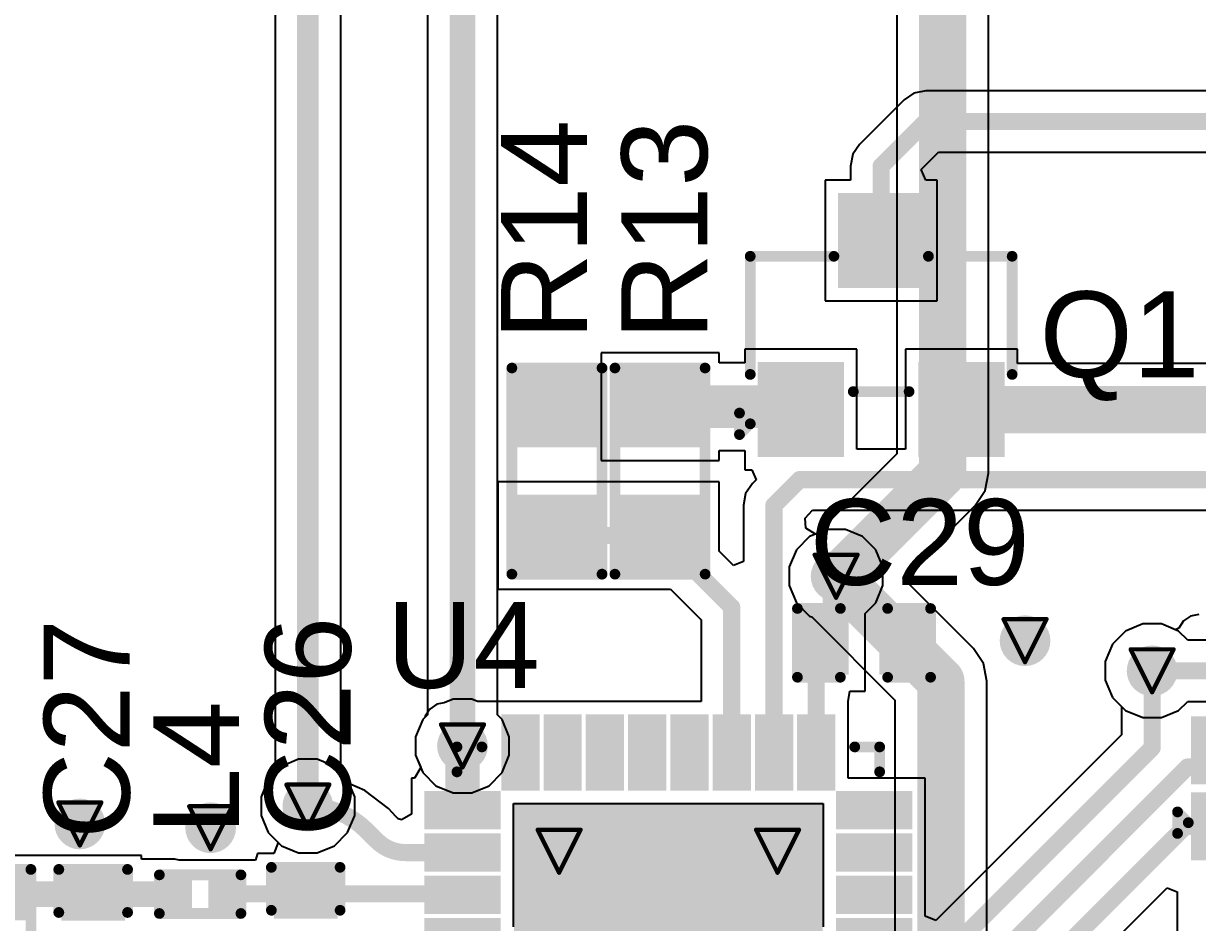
# Model space of a CAD drawing. Header units: inches. Extents: x -89 to 427, y -87 to 99.
# Drawn here: x -77.13 to -63.24, y -8.44 to 2.19 of the extents above; entities that cross this region are included whole.
import ezdxf

# ---------------------------------------------------------------- set-up
doc = ezdxf.new("R2010")
doc.units = ezdxf.units.IN
for name, color, linetype in [('Board_Outline', 56, 'Continuous'), ('Bottom Layer', 5, 'Continuous'), ('Drill Drawing', 1, 'Continuous'), ('Top Layer', 1, 'Continuous'), ('Top Overlay', 2, 'Continuous'), ('Top Paste', 8, 'Continuous'), ('Top Solder', 216, 'Continuous'), ('Via Holes', 16, 'Continuous')]:
    doc.layers.add(name, color=color, linetype=linetype)
doc.styles.add('Arial', font='', dxfattribs={"height": 0.2})
doc.styles.get('Arial').set_extended_font_data('Arial')

msp = doc.modelspace()

# ---------------------------------------------------------------- hatches: boundary and pattern name
at = {"layer": 'Bottom Layer'}
h = msp.add_hatch(color=5, dxfattribs=at)
edge = h.paths.add_edge_path()
edge.add_arc((-67.513, -4.343), 0.3, 0, 360)
h = msp.add_hatch(color=5, dxfattribs=at)
edge = h.paths.add_edge_path()
edge.add_arc((-65.278, -5.105), 0.3, 0, 360)
h = msp.add_hatch(color=5, dxfattribs=at)
edge = h.paths.add_edge_path()
edge.add_arc((-63.775, -5.461), 0.3, 0, 360)
h = msp.add_hatch(color=5, dxfattribs=at)
edge = h.paths.add_edge_path()
edge.add_arc((-71.933, -6.35), 0.3, 0, 360)
h = msp.add_hatch(color=5, dxfattribs=at)
edge = h.paths.add_edge_path()
edge.add_arc((-73.762, -7.061), 0.3, 0, 360)
h = msp.add_hatch(color=5, dxfattribs=at)
edge = h.paths.add_edge_path()
edge.add_arc((-76.459, -7.272), 0.3, 0, 360)
h = msp.add_hatch(color=5, dxfattribs=at)
edge = h.paths.add_edge_path()
edge.add_arc((-74.912, -7.317), 0.3, 0, 360)
h = msp.add_hatch(color=5, dxfattribs=at)
edge = h.paths.add_edge_path()
edge.add_arc((-70.79, -7.595), 0.3, 0, 360)
h = msp.add_hatch(color=5, dxfattribs=at)
edge = h.paths.add_edge_path()
edge.add_arc((-68.206, -7.595), 0.3, 0, 360)
at = {"layer": 'Top Layer'}
for points in [[(-67.39, 0.088), (-66.57, 0.088), (-66.57, -0.832), (-67.39, -0.832)], [(-68.34, -1.912), (-67.52, -1.912), (-67.52, -2.832), (-68.34, -2.832)], [(-66.44, -1.912), (-65.62, -1.912), (-65.62, -2.832), (-66.44, -2.832)], [(-70.371, -2.718), (-71.26, -2.718), (-71.26, -1.956), (-70.371, -1.956)], [(-70.04, -1.956), (-69.151, -1.956), (-69.151, -2.718), (-70.04, -2.718)], [(-70.371, -4.242), (-71.26, -4.242), (-71.26, -3.48), (-70.371, -3.48)], [(-70.04, -3.48), (-69.151, -3.48), (-69.151, -4.242), (-70.04, -4.242)], [(-67.424, -4.813), (-67.424, -5.448), (-67.881, -5.448), (-67.881, -4.813)], [(-66.484, -4.813), (-66.484, -5.448), (-66.942, -5.448), (-66.942, -4.813)], [(-72.136, -7.111), (-71.73, -7.111), (-71.73, -6.096), (-72.136, -6.096)], [(-71.123, -6.076), (-71.123, -6.776), (-71.373, -6.776), (-71.373, -6.076)], [(-70.623, -6.076), (-70.623, -6.776), (-70.873, -6.776), (-70.873, -6.076)], [(-70.123, -6.076), (-70.123, -6.776), (-70.373, -6.776), (-70.373, -6.076)], [(-69.623, -6.076), (-69.623, -6.776), (-69.873, -6.776), (-69.873, -6.076)], [(-69.123, -6.076), (-69.123, -6.776), (-69.373, -6.776), (-69.373, -6.076)], [(-68.623, -6.076), (-68.623, -6.776), (-68.873, -6.776), (-68.873, -6.076)], [(-68.123, -6.076), (-68.123, -6.776), (-68.373, -6.776), (-68.373, -6.076)], [(-67.623, -6.076), (-67.623, -6.776), (-67.873, -6.776), (-67.873, -6.076)], [(-71.583, -7.236), (-72.283, -7.236), (-72.283, -6.986), (-71.583, -6.986)], [(-66.713, -7.236), (-67.413, -7.236), (-67.413, -6.986), (-66.713, -6.986)], [(-67.773, -10.586), (-71.223, -10.586), (-71.223, -7.136), (-67.773, -7.136)], [(-71.583, -7.736), (-72.283, -7.736), (-72.283, -7.486), (-71.583, -7.486)], [(-66.713, -7.736), (-67.413, -7.736), (-67.413, -7.486), (-66.713, -7.486)], [(-76.619, -7.899), (-75.984, -7.899), (-75.984, -8.357), (-76.619, -8.357)], [(-73.469, -8.331), (-74.105, -8.331), (-74.105, -7.874), (-73.469, -7.874)], [(-75.186, -8.253), (-75.436, -8.253), (-75.436, -7.953), (-75.186, -7.953)], [(-74.636, -8.253), (-74.886, -8.253), (-74.886, -7.953), (-74.636, -7.953)], [(-74.863, -8.2), (-71.684, -8.2), (-71.684, -7.997), (-74.863, -7.997)], [(-71.583, -8.236), (-72.283, -8.236), (-72.283, -7.986), (-71.583, -7.986)], [(-66.713, -8.236), (-67.413, -8.236), (-67.413, -7.986), (-66.713, -7.986)]]:
    msp.add_hatch(color=1, dxfattribs=at).paths.add_polyline_path(points)
h = msp.add_hatch(color=1, dxfattribs=at)
edge = h.paths.add_edge_path()
edge.add_arc((-67.513, -4.343), 0.3, 0, 360)
h = msp.add_hatch(color=1, dxfattribs=at)
edge = h.paths.add_edge_path()
edge.add_arc((-65.278, -5.105), 0.3, 0, 360)
h = msp.add_hatch(color=1, dxfattribs=at)
edge = h.paths.add_edge_path()
edge.add_arc((-63.775, -5.461), 0.3, 0, 360)
h = msp.add_hatch(color=1, dxfattribs=at)
edge = h.paths.add_edge_path()
edge.add_arc((-71.933, -6.35), 0.3, 0, 360)
h = msp.add_hatch(color=1, dxfattribs=at)
edge = h.paths.add_edge_path()
edge.add_arc((-73.762, -7.061), 0.3, 0, 360)
h = msp.add_hatch(color=1, dxfattribs=at)
edge = h.paths.add_edge_path()
edge.add_arc((-76.459, -7.272), 0.3, 0, 360)
h = msp.add_hatch(color=1, dxfattribs=at)
edge = h.paths.add_edge_path()
edge.add_arc((-74.912, -7.317), 0.3, 0, 360)
h = msp.add_hatch(color=1, dxfattribs=at)
edge = h.paths.add_edge_path()
edge.add_arc((-70.79, -7.595), 0.3, 0, 360)
h = msp.add_hatch(color=1, dxfattribs=at)
edge = h.paths.add_edge_path()
edge.add_arc((-68.206, -7.595), 0.3, 0, 360)
at = {"layer": 'Top Paste'}
for points in [[(-67.39, 0.088), (-66.57, 0.088), (-66.57, -0.832), (-67.39, -0.832)], [(-68.34, -1.912), (-67.52, -1.912), (-67.52, -2.832), (-68.34, -2.832)], [(-66.44, -1.912), (-65.62, -1.912), (-65.62, -2.832), (-66.44, -2.832)], [(-70.371, -2.718), (-71.26, -2.718), (-71.26, -1.956), (-70.371, -1.956)], [(-70.04, -1.956), (-69.151, -1.956), (-69.151, -2.718), (-70.04, -2.718)], [(-70.371, -4.242), (-71.26, -4.242), (-71.26, -3.48), (-70.371, -3.48)], [(-70.04, -3.48), (-69.151, -3.48), (-69.151, -4.242), (-70.04, -4.242)], [(-67.424, -4.813), (-67.424, -5.448), (-67.881, -5.448), (-67.881, -4.813)], [(-66.484, -4.813), (-66.484, -5.448), (-66.942, -5.448), (-66.942, -4.813)], [(-71.123, -6.076), (-71.123, -6.776), (-71.373, -6.776), (-71.373, -6.076)], [(-70.623, -6.076), (-70.623, -6.776), (-70.873, -6.776), (-70.873, -6.076)], [(-70.123, -6.076), (-70.123, -6.776), (-70.373, -6.776), (-70.373, -6.076)], [(-69.623, -6.076), (-69.623, -6.776), (-69.873, -6.776), (-69.873, -6.076)], [(-69.123, -6.076), (-69.123, -6.776), (-69.373, -6.776), (-69.373, -6.076)], [(-68.623, -6.076), (-68.623, -6.776), (-68.873, -6.776), (-68.873, -6.076)], [(-68.123, -6.076), (-68.123, -6.776), (-68.373, -6.776), (-68.373, -6.076)], [(-67.623, -6.076), (-67.623, -6.776), (-67.873, -6.776), (-67.873, -6.076)], [(-71.583, -7.236), (-72.283, -7.236), (-72.283, -6.986), (-71.583, -6.986)], [(-66.713, -7.236), (-67.413, -7.236), (-67.413, -6.986), (-66.713, -6.986)], [(-71.583, -7.736), (-72.283, -7.736), (-72.283, -7.486), (-71.583, -7.486)], [(-66.713, -7.736), (-67.413, -7.736), (-67.413, -7.486), (-66.713, -7.486)], [(-76.619, -7.899), (-75.984, -7.899), (-75.984, -8.357), (-76.619, -8.357)], [(-73.469, -8.331), (-74.105, -8.331), (-74.105, -7.874), (-73.469, -7.874)], [(-75.186, -8.253), (-75.436, -8.253), (-75.436, -7.953), (-75.186, -7.953)], [(-74.636, -8.253), (-74.886, -8.253), (-74.886, -7.953), (-74.636, -7.953)], [(-71.583, -8.236), (-72.283, -8.236), (-72.283, -7.986), (-71.583, -7.986)], [(-66.713, -8.236), (-67.413, -8.236), (-67.413, -7.986), (-66.713, -7.986)]]:
    msp.add_hatch(color=8, dxfattribs=at).paths.add_polyline_path(points)
at = {"layer": 'Top Solder'}
for points in [[(-67.491, 0.19), (-66.468, 0.19), (-66.468, -0.933), (-67.491, -0.933)], [(-70.269, -2.819), (-71.361, -2.819), (-71.361, -1.854), (-70.269, -1.854)], [(-70.142, -1.854), (-69.05, -1.854), (-69.05, -2.819), (-70.142, -2.819)], [(-68.441, -1.81), (-67.418, -1.81), (-67.418, -2.933), (-68.441, -2.933)], [(-66.541, -1.81), (-65.518, -1.81), (-65.518, -2.933), (-66.541, -2.933)], [(-70.269, -4.343), (-71.361, -4.343), (-71.361, -3.378), (-70.269, -3.378)], [(-70.142, -3.378), (-69.05, -3.378), (-69.05, -4.343), (-70.142, -4.343)], [(-67.364, -4.753), (-67.364, -5.508), (-67.941, -5.508), (-67.941, -4.753)], [(-66.425, -4.753), (-66.425, -5.508), (-67.002, -5.508), (-67.002, -4.753)], [(-71.021, -5.974), (-71.021, -6.877), (-71.474, -6.877), (-71.474, -5.974)], [(-70.521, -5.974), (-70.521, -6.877), (-70.974, -6.877), (-70.974, -5.974)], [(-70.021, -5.974), (-70.021, -6.877), (-70.474, -6.877), (-70.474, -5.974)], [(-69.521, -5.974), (-69.521, -6.877), (-69.974, -6.877), (-69.974, -5.974)], [(-69.021, -5.974), (-69.021, -6.877), (-69.474, -6.877), (-69.474, -5.974)], [(-68.521, -5.974), (-68.521, -6.877), (-68.974, -6.877), (-68.974, -5.974)], [(-68.021, -5.974), (-68.021, -6.877), (-68.474, -6.877), (-68.474, -5.974)], [(-67.521, -5.974), (-67.521, -6.877), (-67.974, -6.877), (-67.974, -5.974)], [(-63.313, -5.999), (-61.909, -5.999), (-61.909, -6.802), (-63.313, -6.802)], [(-71.481, -7.337), (-72.384, -7.337), (-72.384, -6.884), (-71.481, -6.884)], [(-66.611, -7.337), (-67.514, -7.337), (-67.514, -6.884), (-66.611, -6.884)], [(-63.313, -6.899), (-61.909, -6.899), (-61.909, -7.702), (-63.313, -7.702)], [(-67.671, -10.687), (-71.324, -10.687), (-71.324, -7.034), (-67.671, -7.034)], [(-71.481, -7.837), (-72.384, -7.837), (-72.384, -7.384), (-71.481, -7.384)], [(-66.611, -7.837), (-67.514, -7.837), (-67.514, -7.384), (-66.611, -7.384)], [(-77.817, -7.844), (-77.072, -7.844), (-77.072, -8.412), (-77.817, -8.412)], [(-76.679, -7.839), (-75.924, -7.839), (-75.924, -8.417), (-76.679, -8.417)], [(-75.131, -8.308), (-75.491, -8.308), (-75.491, -7.898), (-75.131, -7.898)], [(-74.581, -8.308), (-74.941, -8.308), (-74.941, -7.898), (-74.581, -7.898)], [(-73.41, -8.391), (-74.164, -8.391), (-74.164, -7.814), (-73.41, -7.814)], [(-71.481, -8.337), (-72.384, -8.337), (-72.384, -7.884), (-71.481, -7.884)], [(-66.611, -8.337), (-67.514, -8.337), (-67.514, -7.884), (-66.611, -7.884)], [(-71.481, -8.837), (-72.384, -8.837), (-72.384, -8.384), (-71.481, -8.384)], [(-66.611, -8.837), (-67.514, -8.837), (-67.514, -8.384), (-66.611, -8.384)]]:
    msp.add_hatch(color=216, dxfattribs=at).paths.add_polyline_path(points)
at = {"layer": 'Via Holes'}
h = msp.add_hatch(color=7, dxfattribs=at)
edge = h.paths.add_edge_path()
edge.add_arc((-67.513, -4.343), 0.15, 0, 360)
h = msp.add_hatch(color=7, dxfattribs=at)
edge = h.paths.add_edge_path()
edge.add_arc((-65.278, -5.105), 0.15, 0, 360)
h = msp.add_hatch(color=7, dxfattribs=at)
edge = h.paths.add_edge_path()
edge.add_arc((-63.775, -5.461), 0.15, 0, 360)
h = msp.add_hatch(color=7, dxfattribs=at)
edge = h.paths.add_edge_path()
edge.add_arc((-71.933, -6.35), 0.15, 0, 360)
h = msp.add_hatch(color=7, dxfattribs=at)
edge = h.paths.add_edge_path()
edge.add_arc((-73.762, -7.061), 0.15, 0, 360)
h = msp.add_hatch(color=7, dxfattribs=at)
edge = h.paths.add_edge_path()
edge.add_arc((-76.459, -7.272), 0.15, 0, 360)
h = msp.add_hatch(color=7, dxfattribs=at)
edge = h.paths.add_edge_path()
edge.add_arc((-74.912, -7.317), 0.15, 0, 360)
h = msp.add_hatch(color=7, dxfattribs=at)
edge = h.paths.add_edge_path()
edge.add_arc((-70.79, -7.595), 0.15, 0, 360)
h = msp.add_hatch(color=7, dxfattribs=at)
edge = h.paths.add_edge_path()
edge.add_arc((-68.206, -7.595), 0.15, 0, 360)

# ---------------------------------------------------------------- linework, layer by layer
at = {"layer": 'Board_Outline'}
msp.add_lwpolyline([(87.312, 0, 0.254, 0.254, 1), (-87.312, 0, 0.254, 0.254, 1)], format="xyseb", close=True, dxfattribs=at)
at = {"layer": 'Bottom Layer'}
for p, q in [((-74.15, 13.524), (-74.15, -6.666)), ((-73.373, -6.666), (-73.373, 13.524)), ((-72.347, 13.248), (-72.347, -5.981)), ((-71.518, -5.981), (-71.518, 13.076)), ((-66.796, 9.403), (-66.796, -2.896)), ((-65.709, -3.122), (-65.709, 9.403)), ((-66.796, -2.896), (-67.736, -3.836)), ((-65.75, -3.33), (-65.709, -3.122)), ((-65.868, -3.506), (-65.75, -3.33)), ((-66.724, -4.362), (-65.868, -3.506)), ((-67.827, -3.874), (-67.983, -4.03)), ((-67.736, -3.836), (-67.827, -3.874)), ((-67.983, -4.03), (-68.067, -4.233)), ((-68.067, -4.233), (-68.067, -4.454)), ((-65.889, -5.197), (-66.724, -4.362)), ((-68.067, -4.454), (-67.983, -4.657)), ((-67.983, -4.657), (-67.827, -4.813)), ((-67.827, -4.813), (-67.8, -4.824)), ((-67.8, -4.824), (-66.817, -5.807)), ((-64.088, -4.991), (-64.244, -5.147)), ((-63.885, -4.907), (-64.088, -4.991)), ((-63.664, -4.907), (-63.885, -4.907)), ((-63.461, -4.991), (-63.664, -4.907)), ((-63.354, -5.098), (-63.461, -4.991)), ((-48.539, -5.098), (-63.354, -5.098)), ((-65.771, -5.373), (-65.889, -5.197)), ((-64.244, -5.147), (-64.329, -5.351)), ((-65.73, -5.582), (-65.771, -5.373)), ((-64.329, -5.351), (-64.329, -5.571)), ((-65.73, -11.155), (-65.73, -5.582)), ((-64.329, -5.571), (-64.244, -5.775)), ((-66.817, -5.807), (-66.817, -11.065)), ((-64.244, -5.775), (-64.088, -5.931)), ((-63.461, -5.931), (-63.354, -5.824)), ((-63.354, -5.824), (-48.69, -5.824)), ((-64.088, -5.931), (-63.885, -6.015)), ((-63.664, -6.015), (-63.461, -5.931)), ((-72.402, -6.036), (-72.487, -6.24)), ((-72.347, -5.981), (-72.402, -6.036)), ((-71.463, -6.036), (-71.518, -5.981)), ((-71.379, -6.24), (-71.463, -6.036)), ((-63.885, -6.015), (-63.664, -6.015)), ((-72.487, -6.24), (-72.487, -6.46)), ((-71.379, -6.46), (-71.379, -6.24)), ((-72.487, -6.46), (-72.402, -6.664)), ((-71.463, -6.664), (-71.379, -6.46)), ((-74.15, -6.666), (-74.231, -6.747)), ((-73.292, -6.747), (-73.373, -6.666)), ((-72.402, -6.664), (-72.247, -6.82)), ((-71.619, -6.82), (-71.463, -6.664)), ((-74.231, -6.747), (-74.316, -6.951)), ((-73.208, -6.951), (-73.292, -6.747)), ((-72.247, -6.82), (-72.043, -6.904)), ((-72.043, -6.904), (-71.823, -6.904)), ((-71.823, -6.904), (-71.619, -6.82)), ((-74.316, -6.951), (-74.316, -7.171)), ((-73.208, -7.171), (-73.208, -6.951)), ((-74.316, -7.171), (-74.231, -7.375)), ((-73.292, -7.375), (-73.208, -7.171)), ((-74.231, -7.375), (-74.075, -7.531)), ((-73.448, -7.531), (-73.292, -7.375)), ((-74.075, -7.531), (-73.872, -7.615)), ((-73.872, -7.615), (-73.651, -7.615)), ((-73.651, -7.615), (-73.448, -7.531))]:
    msp.add_line(p, q, dxfattribs=at)
for points in [[(-73.762, -7.061, 0.254, 0.254, 0), (-73.762, 13.945, 0.254, 0.254, 0)], [(-71.933, -6.35, 0.305, 0.305, 0), (-71.933, 13.248, 0.305, 0.305, 0)], [(-66.252, -3.122, 0.559, 0.559, 0), (-66.252, 9.538, 0.559, 0.559, 0)], [(-67.474, -4.343, 0.559, 0.559, 0), (-66.252, -3.122, 0.559, 0.559, 0)], [(-67.513, -4.343, 0.559, 0.559, 0), (-67.474, -4.343, 0.559, 0.559, 0)], [(-67.512, -4.343, 0.559, 0.559, 0), (-66.273, -5.582, 0.559, 0.559, 0)], [(-66.273, -11.29, 0.559, 0.559, 0), (-66.273, -5.582, 0.559, 0.559, 0)], [(-63.775, -5.461, 0.203, 0.203, 0), (-63.652, -5.461, 0.203, 0.203, 0)], [(-63.652, -5.461, 0.203, 0.203, 0), (-48.539, -5.461, 0.203, 0.203, 0)]]:
    msp.add_lwpolyline(points, format="xyseb", dxfattribs=at)
for points in [[(-66.392, -3.122, 0.279, 0.279, 1), (-66.113, -3.122, 0.279, 0.279, 1)], [(-66.392, -3.122, 0.279, 0.279, 1), (-66.113, -3.122, 0.279, 0.279, 1)], [(-67.653, -4.343, 0.279, 0.279, 1), (-67.373, -4.343, 0.279, 0.279, 1)], [(-67.651, -4.343, 0.279, 0.279, 1), (-67.372, -4.343, 0.279, 0.279, 1)], [(-67.614, -4.343, 0.279, 0.279, 1), (-67.334, -4.343, 0.279, 0.279, 1)], [(-67.614, -4.343, 0.279, 0.279, 1), (-67.334, -4.343, 0.279, 0.279, 1)], [(-66.413, -5.582, 0.279, 0.279, 1), (-66.134, -5.582, 0.279, 0.279, 1)], [(-66.413, -5.582, 0.279, 0.279, 1), (-66.134, -5.582, 0.279, 0.279, 1)], [(-63.825, -5.461, 0.102, 0.102, 1), (-63.724, -5.461, 0.102, 0.102, 1)], [(-63.703, -5.461, 0.102, 0.102, 1), (-63.602, -5.461, 0.102, 0.102, 1)], [(-63.703, -5.461, 0.102, 0.102, 1), (-63.602, -5.461, 0.102, 0.102, 1)], [(-72.009, -6.35, 0.152, 0.152, 1), (-71.857, -6.35, 0.152, 0.152, 1)], [(-73.825, -7.061, 0.127, 0.127, 1), (-73.698, -7.061, 0.127, 0.127, 1)]]:
    msp.add_lwpolyline(points, format="xyseb", close=True, dxfattribs=at)
at = {"layer": 'Drill Drawing'}
for points in [[(-67.767, -4.089, 0.0508, 0.0508, 0), (-67.259, -4.089, 0.0508, 0.0508, 0)], [(-67.767, -4.089, 0.0508, 0.0508, 0), (-67.513, -4.597, 0.0508, 0.0508, 0)], [(-67.513, -4.597, 0.0508, 0.0508, 0), (-67.259, -4.089, 0.0508, 0.0508, 0)], [(-65.532, -4.851, 0.0508, 0.0508, 0), (-65.024, -4.851, 0.0508, 0.0508, 0)], [(-65.532, -4.851, 0.0508, 0.0508, 0), (-65.278, -5.359, 0.0508, 0.0508, 0)], [(-65.278, -5.359, 0.0508, 0.0508, 0), (-65.024, -4.851, 0.0508, 0.0508, 0)], [(-64.029, -5.207, 0.0508, 0.0508, 0), (-63.521, -5.207, 0.0508, 0.0508, 0)], [(-64.029, -5.207, 0.0508, 0.0508, 0), (-63.775, -5.715, 0.0508, 0.0508, 0)], [(-63.775, -5.715, 0.0508, 0.0508, 0), (-63.521, -5.207, 0.0508, 0.0508, 0)], [(-72.187, -6.096, 0.0508, 0.0508, 0), (-71.679, -6.096, 0.0508, 0.0508, 0)], [(-72.187, -6.096, 0.0508, 0.0508, 0), (-71.933, -6.604, 0.0508, 0.0508, 0)], [(-71.933, -6.604, 0.0508, 0.0508, 0), (-71.679, -6.096, 0.0508, 0.0508, 0)], [(-74.016, -6.807, 0.0508, 0.0508, 0), (-73.508, -6.807, 0.0508, 0.0508, 0)], [(-74.016, -6.807, 0.0508, 0.0508, 0), (-73.762, -7.315, 0.0508, 0.0508, 0)], [(-73.762, -7.315, 0.0508, 0.0508, 0), (-73.508, -6.807, 0.0508, 0.0508, 0)], [(-76.713, -7.018, 0.0508, 0.0508, 0), (-76.205, -7.018, 0.0508, 0.0508, 0)], [(-76.713, -7.018, 0.0508, 0.0508, 0), (-76.459, -7.526, 0.0508, 0.0508, 0)], [(-76.459, -7.526, 0.0508, 0.0508, 0), (-76.205, -7.018, 0.0508, 0.0508, 0)], [(-75.166, -7.063, 0.0508, 0.0508, 0), (-74.658, -7.063, 0.0508, 0.0508, 0)], [(-75.166, -7.063, 0.0508, 0.0508, 0), (-74.912, -7.571, 0.0508, 0.0508, 0)], [(-74.912, -7.571, 0.0508, 0.0508, 0), (-74.658, -7.063, 0.0508, 0.0508, 0)], [(-71.044, -7.341, 0.0508, 0.0508, 0), (-70.536, -7.341, 0.0508, 0.0508, 0)], [(-71.044, -7.341, 0.0508, 0.0508, 0), (-70.79, -7.849, 0.0508, 0.0508, 0)], [(-70.79, -7.849, 0.0508, 0.0508, 0), (-70.536, -7.341, 0.0508, 0.0508, 0)], [(-68.46, -7.341, 0.0508, 0.0508, 0), (-67.952, -7.341, 0.0508, 0.0508, 0)], [(-68.46, -7.341, 0.0508, 0.0508, 0), (-68.206, -7.849, 0.0508, 0.0508, 0)], [(-68.206, -7.849, 0.0508, 0.0508, 0), (-67.952, -7.341, 0.0508, 0.0508, 0)]]:
    msp.add_lwpolyline(points, format="xyseb", dxfattribs=at)
for points in [[(-67.78, -4.089, 0.0254, 0.0254, 1), (-67.754, -4.089, 0.0254, 0.0254, 1)], [(-67.78, -4.089, 0.0254, 0.0254, 1), (-67.754, -4.089, 0.0254, 0.0254, 1)], [(-67.272, -4.089, 0.0254, 0.0254, 1), (-67.246, -4.089, 0.0254, 0.0254, 1)], [(-67.272, -4.089, 0.0254, 0.0254, 1), (-67.246, -4.089, 0.0254, 0.0254, 1)], [(-67.526, -4.597, 0.0254, 0.0254, 1), (-67.501, -4.597, 0.0254, 0.0254, 1)], [(-67.526, -4.597, 0.0254, 0.0254, 1), (-67.501, -4.597, 0.0254, 0.0254, 1)], [(-65.545, -4.851, 0.0254, 0.0254, 1), (-65.519, -4.851, 0.0254, 0.0254, 1)], [(-65.545, -4.851, 0.0254, 0.0254, 1), (-65.519, -4.851, 0.0254, 0.0254, 1)], [(-65.037, -4.851, 0.0254, 0.0254, 1), (-65.011, -4.851, 0.0254, 0.0254, 1)], [(-65.037, -4.851, 0.0254, 0.0254, 1), (-65.011, -4.851, 0.0254, 0.0254, 1)], [(-64.041, -5.207, 0.0254, 0.0254, 1), (-64.016, -5.207, 0.0254, 0.0254, 1)], [(-64.041, -5.207, 0.0254, 0.0254, 1), (-64.016, -5.207, 0.0254, 0.0254, 1)], [(-63.533, -5.207, 0.0254, 0.0254, 1), (-63.508, -5.207, 0.0254, 0.0254, 1)], [(-63.533, -5.207, 0.0254, 0.0254, 1), (-63.508, -5.207, 0.0254, 0.0254, 1)], [(-65.291, -5.359, 0.0254, 0.0254, 1), (-65.265, -5.359, 0.0254, 0.0254, 1)], [(-65.291, -5.359, 0.0254, 0.0254, 1), (-65.265, -5.359, 0.0254, 0.0254, 1)], [(-63.787, -5.715, 0.0254, 0.0254, 1), (-63.762, -5.715, 0.0254, 0.0254, 1)], [(-63.787, -5.715, 0.0254, 0.0254, 1), (-63.762, -5.715, 0.0254, 0.0254, 1)], [(-72.199, -6.096, 0.0254, 0.0254, 1), (-72.174, -6.096, 0.0254, 0.0254, 1)], [(-72.199, -6.096, 0.0254, 0.0254, 1), (-72.174, -6.096, 0.0254, 0.0254, 1)], [(-71.691, -6.096, 0.0254, 0.0254, 1), (-71.666, -6.096, 0.0254, 0.0254, 1)], [(-71.691, -6.096, 0.0254, 0.0254, 1), (-71.666, -6.096, 0.0254, 0.0254, 1)], [(-71.945, -6.604, 0.0254, 0.0254, 1), (-71.92, -6.604, 0.0254, 0.0254, 1)], [(-71.945, -6.604, 0.0254, 0.0254, 1), (-71.92, -6.604, 0.0254, 0.0254, 1)], [(-74.028, -6.807, 0.0254, 0.0254, 1), (-74.003, -6.807, 0.0254, 0.0254, 1)], [(-74.028, -6.807, 0.0254, 0.0254, 1), (-74.003, -6.807, 0.0254, 0.0254, 1)], [(-73.52, -6.807, 0.0254, 0.0254, 1), (-73.495, -6.807, 0.0254, 0.0254, 1)], [(-73.52, -6.807, 0.0254, 0.0254, 1), (-73.495, -6.807, 0.0254, 0.0254, 1)], [(-76.726, -7.018, 0.0254, 0.0254, 1), (-76.7, -7.018, 0.0254, 0.0254, 1)], [(-76.726, -7.018, 0.0254, 0.0254, 1), (-76.7, -7.018, 0.0254, 0.0254, 1)], [(-76.218, -7.018, 0.0254, 0.0254, 1), (-76.192, -7.018, 0.0254, 0.0254, 1)], [(-76.218, -7.018, 0.0254, 0.0254, 1), (-76.192, -7.018, 0.0254, 0.0254, 1)], [(-75.178, -7.063, 0.0254, 0.0254, 1), (-75.153, -7.063, 0.0254, 0.0254, 1)], [(-75.178, -7.063, 0.0254, 0.0254, 1), (-75.153, -7.063, 0.0254, 0.0254, 1)], [(-74.67, -7.063, 0.0254, 0.0254, 1), (-74.645, -7.063, 0.0254, 0.0254, 1)], [(-74.67, -7.063, 0.0254, 0.0254, 1), (-74.645, -7.063, 0.0254, 0.0254, 1)], [(-73.774, -7.315, 0.0254, 0.0254, 1), (-73.749, -7.315, 0.0254, 0.0254, 1)], [(-73.774, -7.315, 0.0254, 0.0254, 1), (-73.749, -7.315, 0.0254, 0.0254, 1)], [(-71.056, -7.341, 0.0254, 0.0254, 1), (-71.031, -7.341, 0.0254, 0.0254, 1)], [(-71.056, -7.341, 0.0254, 0.0254, 1), (-71.031, -7.341, 0.0254, 0.0254, 1)], [(-70.548, -7.341, 0.0254, 0.0254, 1), (-70.523, -7.341, 0.0254, 0.0254, 1)], [(-70.548, -7.341, 0.0254, 0.0254, 1), (-70.523, -7.341, 0.0254, 0.0254, 1)], [(-68.473, -7.341, 0.0254, 0.0254, 1), (-68.447, -7.341, 0.0254, 0.0254, 1)], [(-68.473, -7.341, 0.0254, 0.0254, 1), (-68.447, -7.341, 0.0254, 0.0254, 1)], [(-67.965, -7.341, 0.0254, 0.0254, 1), (-67.939, -7.341, 0.0254, 0.0254, 1)], [(-67.965, -7.341, 0.0254, 0.0254, 1), (-67.939, -7.341, 0.0254, 0.0254, 1)], [(-76.472, -7.526, 0.0254, 0.0254, 1), (-76.446, -7.526, 0.0254, 0.0254, 1)], [(-76.472, -7.526, 0.0254, 0.0254, 1), (-76.446, -7.526, 0.0254, 0.0254, 1)], [(-74.924, -7.571, 0.0254, 0.0254, 1), (-74.899, -7.571, 0.0254, 0.0254, 1)], [(-74.924, -7.571, 0.0254, 0.0254, 1), (-74.899, -7.571, 0.0254, 0.0254, 1)], [(-70.802, -7.849, 0.0254, 0.0254, 1), (-70.777, -7.849, 0.0254, 0.0254, 1)], [(-70.802, -7.849, 0.0254, 0.0254, 1), (-70.777, -7.849, 0.0254, 0.0254, 1)], [(-68.219, -7.849, 0.0254, 0.0254, 1), (-68.193, -7.849, 0.0254, 0.0254, 1)], [(-68.219, -7.849, 0.0254, 0.0254, 1), (-68.193, -7.849, 0.0254, 0.0254, 1)]]:
    msp.add_lwpolyline(points, format="xyseb", close=True, dxfattribs=at)
at = {"layer": 'Top Layer'}
for p, q in [((-66.453, 1.397), (-66.592, 1.37)), ((-45.176, 1.397), (-66.453, 1.397)), ((-66.453, 1.397), (-66.453, 1.397)), ((-66.709, 1.291), (-67.236, 0.764)), ((-66.592, 1.37), (-66.709, 1.291)), ((-66.709, 1.291), (-66.709, 1.291)), ((-67.236, 0.764), (-67.315, 0.647)), ((-67.315, 0.647), (-67.342, 0.508)), ((-66.506, 0.469), (-66.303, 0.672)), ((-66.303, 0.672), (-45.176, 0.672)), ((-67.342, 0.508), (-67.342, 0.508)), ((-67.342, 0.508), (-67.342, 0.342)), ((-66.453, 0.342), (-66.506, 0.469)), ((-67.342, 0.342), (-67.644, 0.342)), ((-67.644, 0.342), (-67.644, -1.086)), ((-66.316, 0.342), (-66.453, 0.342)), ((-66.316, -1.086), (-66.316, 0.342)), ((-67.644, -1.086), (-66.316, -1.086)), ((-67.266, -1.658), (-68.594, -1.658)), ((-68.594, -1.658), (-68.594, -1.819)), ((-67.266, -2.838), (-67.266, -1.658)), ((-65.366, -1.658), (-66.694, -1.658)), ((-66.694, -1.658), (-66.694, -2.838)), ((-65.366, -1.828), (-65.366, -1.658)), ((-68.897, -1.702), (-70.294, -1.702)), ((-70.294, -1.702), (-70.294, -2.972)), ((-68.897, -1.819), (-68.897, -1.702)), ((-68.594, -1.819), (-68.897, -1.819)), ((-50.46, -1.828), (-65.366, -1.828)), ((-68.897, -2.972), (-68.897, -2.855)), ((-68.897, -2.855), (-68.594, -2.855)), ((-68.594, -2.855), (-68.594, -3.086)), ((-66.694, -2.838), (-67.266, -2.838)), ((-70.294, -2.972), (-68.897, -2.972)), ((-68.594, -3.086), (-68.509, -3.086)), ((-68.509, -3.086), (-68.46, -3.203)), ((-68.897, -3.226), (-71.514, -3.226)), ((-71.514, -3.226), (-71.514, -4.496)), ((-68.897, -4.047), (-68.897, -3.226)), ((-68.504, -3.247), (-68.583, -3.364)), ((-68.46, -3.203), (-68.504, -3.247)), ((-68.583, -3.364), (-68.61, -3.503)), ((-68.61, -3.503), (-68.61, -3.503)), ((-68.61, -3.503), (-68.61, -4.168)), ((-67.879, -3.655), (-67.791, -3.563)), ((-67.791, -3.563), (-61.716, -3.563)), ((-67.871, -3.775), (-67.879, -3.655)), ((-67.758, -3.845), (-67.871, -3.775)), ((-67.623, -3.789), (-67.758, -3.845)), ((-67.403, -3.789), (-67.623, -3.789)), ((-67.199, -3.874), (-67.403, -3.789)), ((-67.044, -4.03), (-67.199, -3.874)), ((-68.728, -4.216), (-68.897, -4.047)), ((-66.959, -4.233), (-67.044, -4.03)), ((-68.61, -4.168), (-68.728, -4.216)), ((-66.959, -4.454), (-66.959, -4.233)), ((-71.514, -4.496), (-69.474, -4.496)), ((-69.474, -4.496), (-69.11, -4.859)), ((-67.044, -4.657), (-66.959, -4.454)), ((-67.17, -4.784), (-67.044, -4.657)), ((-69.11, -4.859), (-69.11, -5.822)), ((-67.17, -5.702), (-67.17, -4.784)), ((-63.32, -4.815), (-63.404, -4.871)), ((-63.221, -4.796), (-63.32, -4.815)), ((-64.088, -4.991), (-64.244, -5.147)), ((-63.885, -4.907), (-64.088, -4.991)), ((-63.664, -4.907), (-63.885, -4.907)), ((-63.498, -4.976), (-63.664, -4.907)), ((-63.46, -4.955), (-63.498, -4.976)), ((-63.404, -4.871), (-63.46, -4.955)), ((-64.244, -5.147), (-64.329, -5.351)), ((-64.329, -5.351), (-64.329, -5.571)), ((-64.329, -5.571), (-64.244, -5.775)), ((-72.043, -5.796), (-72.148, -5.839)), ((-71.823, -5.796), (-72.043, -5.796)), ((-71.754, -5.824), (-71.823, -5.796)), ((-71.627, -5.822), (-71.754, -5.824)), ((-69.11, -5.822), (-71.627, -5.822)), ((-71.627, -5.822), (-71.627, -5.822)), ((-67.369, -5.822), (-67.35, -5.702)), ((-67.369, -6.732), (-67.369, -5.822)), ((-67.369, -5.822), (-67.369, -5.822)), ((-67.369, -5.822), (-67.369, -5.822)), ((-67.35, -5.702), (-67.17, -5.702)), ((-64.244, -5.775), (-64.137, -5.882)), ((-72.319, -5.913), (-72.375, -5.997)), ((-72.235, -5.857), (-72.319, -5.913)), ((-72.148, -5.839), (-72.235, -5.857)), ((-64.137, -5.882), (-64.137, -6.22)), ((-72.402, -6.036), (-72.487, -6.24)), ((-72.378, -6.012), (-72.402, -6.036)), ((-72.375, -5.997), (-72.378, -6.012)), ((-72.487, -6.24), (-72.487, -6.46)), ((-64.137, -6.22), (-65.465, -7.548)), ((-73.872, -6.507), (-74.075, -6.592)), ((-73.651, -6.507), (-73.872, -6.507)), ((-73.448, -6.592), (-73.651, -6.507)), ((-72.487, -6.46), (-72.427, -6.605)), ((-74.075, -6.592), (-74.231, -6.747)), ((-73.292, -6.747), (-73.448, -6.592)), ((-72.427, -6.605), (-72.5, -6.731)), ((-74.231, -6.747), (-74.316, -6.951)), ((-73.271, -6.799), (-73.292, -6.747)), ((-73.087, -6.875), (-73.271, -6.799)), ((-72.501, -6.732), (-72.537, -6.732)), ((-72.537, -6.732), (-72.537, -7.157)), ((-72.5, -6.731), (-72.501, -6.732)), ((-66.459, -6.732), (-67.369, -6.732)), ((-66.459, -7.99), (-66.459, -6.732)), ((-72.808, -7.089), (-73.087, -6.875)), ((-74.316, -6.951), (-74.316, -7.171)), ((-71.329, -7.99), (-71.329, -7.03)), ((-71.329, -7.03), (-67.667, -7.03)), ((-67.667, -7.03), (-67.667, -7.49)), ((-74.316, -7.171), (-74.231, -7.375)), ((-72.722, -7.182), (-72.808, -7.089)), ((-72.808, -7.089), (-72.808, -7.089)), ((-72.692, -7.211), (-72.722, -7.182)), ((-72.656, -7.223), (-72.692, -7.211)), ((-72.537, -7.157), (-72.656, -7.223)), ((-74.231, -7.375), (-74.113, -7.493)), ((-74.113, -7.493), (-74.166, -7.62)), ((-67.667, -7.49), (-67.667, -8.49)), ((-74.359, -7.62), (-74.382, -7.699)), ((-74.166, -7.62), (-74.359, -7.62)), ((-65.465, -7.548), (-66.332, -8.415)), ((-65.465, -7.548), (-65.465, -7.548)), ((-75.73, -7.645), (-77.864, -7.645)), ((-75.73, -7.688), (-75.73, -7.645)), ((-75.337, -7.688), (-75.73, -7.688)), ((-75.284, -7.699), (-75.337, -7.688)), ((-74.382, -7.699), (-75.284, -7.699)), ((-71.329, -8.49), (-71.329, -7.99)), ((-66.459, -8.362), (-66.459, -7.99)), ((-64.965, -9.395), (-63.597, -8.026)), ((-63.597, -8.026), (-63.48, -8.075)), ((-63.48, -8.075), (-63.48, -8.647)), ((-66.332, -8.415), (-66.459, -8.362))]:
    msp.add_line(p, q, dxfattribs=at)
for points in [[(-66.98, 0.508, 0.203, 0.203, 0), (-66.453, 1.035, 0.203, 0.203, 0)], [(-66.453, 1.035, 0.203, 0.203, 0), (-44.755, 1.035, 0.203, 0.203, 0)], [(-66.98, -0.372, 0.203, 0.203, 0), (-66.98, 0.508, 0.203, 0.203, 0)], [(-69.596, -2.337, 0.508, 0.508, 0), (-67.965, -2.337, 0.508, 0.508, 0)], [(-67.965, -2.337, 0.508, 0.508, 0), (-67.93, -2.372, 0.508, 0.508, 0)], [(-66.03, -2.372, 0.559, 0.559, 0), (-50.46, -2.372, 0.559, 0.559, 0)], [(-68.248, -3.503, 0.203, 0.203, 0), (-67.945, -3.2, 0.203, 0.203, 0)], [(-67.945, -3.2, 0.203, 0.203, 0), (-61.295, -3.2, 0.203, 0.203, 0)], [(-68.248, -6.426, 0.203, 0.203, 0), (-68.248, -3.503, 0.203, 0.203, 0)], [(-70.815, -3.861, 0.203, 0.203, 0), (-69.596, -3.861, 0.203, 0.203, 0)], [(-69.596, -3.861, 0.203, 0.203, 0), (-68.748, -4.709, 0.203, 0.203, 0)], [(-67.569, -4.399, 0.203, 0.203, 0), (-67.513, -4.343, 0.203, 0.203, 0)], [(-67.569, -4.952, 0.203, 0.203, 0), (-67.569, -4.399, 0.203, 0.203, 0)], [(-68.748, -6.426, 0.203, 0.203, 0), (-68.748, -4.709, 0.203, 0.203, 0)], [(-67.748, -5.131, 0.203, 0.203, 0), (-67.569, -4.952, 0.203, 0.203, 0)], [(-67.748, -6.426, 0.203, 0.203, 0), (-67.748, -5.131, 0.203, 0.203, 0)], [(-63.775, -6.371, 0.203, 0.203, 0), (-63.775, -5.461, 0.203, 0.203, 0)], [(-65.209, -7.805, 0.203, 0.203, 0), (-63.775, -6.371, 0.203, 0.203, 0)], [(-66.368, -9.611, 0.203, 0.203, 0), (-63.357, -6.599, 0.203, 0.203, 0)], [(-63.357, -6.599, 0.203, 0.203, 0), (-62.809, -6.599, 0.203, 0.203, 0)], [(-73.762, -7.061, 0.203, 0.203, -0.198912), (-73.068, -7.349, 0.203, 0.203, 0)], [(-66.194, -10.111, 0.203, 0.203, 0), (-63.384, -7.301, 0.203, 0.203, 0)], [(-63.384, -7.301, 0.203, 0.203, 0), (-63.054, -7.301, 0.203, 0.203, 0)], [(-73.068, -7.349, 0.203, 0.203, 0), (-72.949, -7.468, 0.203, 0.203, 0)], [(-72.604, -7.611, 0.203, 0.203, -0.198912), (-72.949, -7.468, 0.203, 0.203, 0)], [(-72.604, -7.611, 0.203, 0.203, 0), (-71.933, -7.611, 0.203, 0.203, 0)], [(-66.515, -9.111, 0.203, 0.203, 0), (-65.209, -7.805, 0.203, 0.203, 0)], [(-78.346, -8.103, 0.305, 0.305, 0), (-76.441, -8.103, 0.305, 0.305, 0)], [(-76.441, -8.103, 0.305, 0.305, 0), (-76.391, -8.103, 0.305, 0.305, 0)], [(-76.391, -8.103, 0.305, 0.305, 0), (-75.337, -8.103, 0.305, 0.305, 0)]]:
    msp.add_lwpolyline(points, format="xyseb", dxfattribs=at)
for points in [[(-66.504, 1.035, 0.102, 0.102, 1), (-66.402, 1.035, 0.102, 0.102, 1)], [(-66.504, 1.035, 0.102, 0.102, 1), (-66.402, 1.035, 0.102, 0.102, 1)], [(-67.031, 0.508, 0.102, 0.102, 1), (-66.929, 0.508, 0.102, 0.102, 1)], [(-67.031, 0.508, 0.102, 0.102, 1), (-66.929, 0.508, 0.102, 0.102, 1)], [(-67.031, -0.372, 0.102, 0.102, 1), (-66.929, -0.372, 0.102, 0.102, 1)], [(-69.723, -2.337, 0.254, 0.254, 1), (-69.469, -2.337, 0.254, 0.254, 1)], [(-68.092, -2.337, 0.254, 0.254, 1), (-67.838, -2.337, 0.254, 0.254, 1)], [(-68.092, -2.337, 0.254, 0.254, 1), (-67.838, -2.337, 0.254, 0.254, 1)], [(-68.057, -2.372, 0.254, 0.254, 1), (-67.803, -2.372, 0.254, 0.254, 1)], [(-66.169, -2.372, 0.279, 0.279, 1), (-65.89, -2.372, 0.279, 0.279, 1)], [(-67.996, -3.2, 0.102, 0.102, 1), (-67.894, -3.2, 0.102, 0.102, 1)], [(-67.996, -3.2, 0.102, 0.102, 1), (-67.894, -3.2, 0.102, 0.102, 1)], [(-68.299, -3.503, 0.102, 0.102, 1), (-68.197, -3.503, 0.102, 0.102, 1)], [(-68.299, -3.503, 0.102, 0.102, 1), (-68.197, -3.503, 0.102, 0.102, 1)], [(-70.866, -3.861, 0.102, 0.102, 1), (-70.764, -3.861, 0.102, 0.102, 1)], [(-69.647, -3.861, 0.102, 0.102, 1), (-69.545, -3.861, 0.102, 0.102, 1)], [(-69.647, -3.861, 0.102, 0.102, 1), (-69.545, -3.861, 0.102, 0.102, 1)], [(-67.62, -4.399, 0.102, 0.102, 1), (-67.518, -4.399, 0.102, 0.102, 1)], [(-67.62, -4.399, 0.102, 0.102, 1), (-67.518, -4.399, 0.102, 0.102, 1)], [(-67.564, -4.343, 0.102, 0.102, 1), (-67.462, -4.343, 0.102, 0.102, 1)], [(-68.799, -4.709, 0.102, 0.102, 1), (-68.697, -4.709, 0.102, 0.102, 1)], [(-68.799, -4.709, 0.102, 0.102, 1), (-68.697, -4.709, 0.102, 0.102, 1)], [(-67.62, -4.952, 0.102, 0.102, 1), (-67.518, -4.952, 0.102, 0.102, 1)], [(-67.62, -4.952, 0.102, 0.102, 1), (-67.518, -4.952, 0.102, 0.102, 1)], [(-67.799, -5.131, 0.102, 0.102, 1), (-67.697, -5.131, 0.102, 0.102, 1)], [(-67.799, -5.131, 0.102, 0.102, 1), (-67.697, -5.131, 0.102, 0.102, 1)], [(-63.825, -5.461, 0.102, 0.102, 1), (-63.724, -5.461, 0.102, 0.102, 1)], [(-68.799, -6.426, 0.102, 0.102, 1), (-68.697, -6.426, 0.102, 0.102, 1)], [(-68.299, -6.426, 0.102, 0.102, 1), (-68.197, -6.426, 0.102, 0.102, 1)], [(-67.799, -6.426, 0.102, 0.102, 1), (-67.697, -6.426, 0.102, 0.102, 1)], [(-63.825, -6.371, 0.102, 0.102, 1), (-63.724, -6.371, 0.102, 0.102, 1)], [(-63.825, -6.371, 0.102, 0.102, 1), (-63.724, -6.371, 0.102, 0.102, 1)], [(-63.407, -6.599, 0.102, 0.102, 1), (-63.306, -6.599, 0.102, 0.102, 1)], [(-63.407, -6.599, 0.102, 0.102, 1), (-63.306, -6.599, 0.102, 0.102, 1)], [(-73.812, -7.061, 0.102, 0.102, 1), (-73.711, -7.061, 0.102, 0.102, 1)], [(-63.435, -7.301, 0.102, 0.102, 1), (-63.333, -7.301, 0.102, 0.102, 1)], [(-63.435, -7.301, 0.102, 0.102, 1), (-63.333, -7.301, 0.102, 0.102, 1)], [(-73.119, -7.349, 0.102, 0.102, 1), (-73.017, -7.349, 0.102, 0.102, 1)], [(-73.119, -7.349, 0.102, 0.102, 1), (-73.017, -7.349, 0.102, 0.102, 1)], [(-73, -7.468, 0.102, 0.102, 1), (-72.898, -7.468, 0.102, 0.102, 1)], [(-73, -7.468, 0.102, 0.102, 1), (-72.898, -7.468, 0.102, 0.102, 1)], [(-72.654, -7.611, 0.102, 0.102, 1), (-72.553, -7.611, 0.102, 0.102, 1)], [(-72.654, -7.611, 0.102, 0.102, 1), (-72.553, -7.611, 0.102, 0.102, 1)], [(-71.984, -7.611, 0.102, 0.102, 1), (-71.882, -7.611, 0.102, 0.102, 1)], [(-65.259, -7.805, 0.102, 0.102, 1), (-65.158, -7.805, 0.102, 0.102, 1)], [(-65.259, -7.805, 0.102, 0.102, 1), (-65.158, -7.805, 0.102, 0.102, 1)], [(-76.518, -8.103, 0.152, 0.152, 1), (-76.365, -8.103, 0.152, 0.152, 1)], [(-76.518, -8.103, 0.152, 0.152, 1), (-76.365, -8.103, 0.152, 0.152, 1)], [(-76.467, -8.103, 0.152, 0.152, 1), (-76.314, -8.103, 0.152, 0.152, 1)], [(-76.467, -8.103, 0.152, 0.152, 1), (-76.314, -8.103, 0.152, 0.152, 1)], [(-75.413, -8.103, 0.152, 0.152, 1), (-75.261, -8.103, 0.152, 0.152, 1)]]:
    msp.add_lwpolyline(points, format="xyseb", close=True, dxfattribs=at)
at = {"layer": 'Top Overlay'}
for points in [[(-68.529, -0.559, 0.127, 0.127, 0), (-67.539, -0.559, 0.127, 0.127, 0)], [(-68.529, -1.956, 0.127, 0.127, 0), (-68.529, -0.559, 0.127, 0.127, 0)], [(-66.421, -0.559, 0.127, 0.127, 0), (-65.43, -0.559, 0.127, 0.127, 0)], [(-65.43, -1.956, 0.127, 0.127, 0), (-65.43, -0.559, 0.127, 0.127, 0)], [(-71.349, -4.318, 0.127, 0.127, 0), (-71.349, -1.88, 0.127, 0.127, 0)], [(-71.349, -1.88, 0.127, 0.127, 0), (-70.282, -1.88, 0.127, 0.127, 0)], [(-70.282, -4.318, 0.127, 0.127, 0), (-70.282, -1.88, 0.127, 0.127, 0)], [(-70.129, -4.318, 0.127, 0.127, 0), (-70.129, -1.88, 0.127, 0.127, 0)], [(-70.129, -1.88, 0.127, 0.127, 0), (-69.063, -1.88, 0.127, 0.127, 0)], [(-69.063, -4.318, 0.127, 0.127, 0), (-69.063, -1.88, 0.127, 0.127, 0)], [(-67.31, -2.159, 0.127, 0.127, 0), (-66.65, -2.159, 0.127, 0.127, 0)], [(-68.656, -2.667, 0.127, 0.127, 0), (-68.656, -2.413, 0.127, 0.127, 0)], [(-68.656, -2.413, 0.127, 0.127, 0), (-68.529, -2.54, 0.127, 0.127, 0)], [(-68.656, -2.667, 0.127, 0.127, 0), (-68.529, -2.54, 0.127, 0.127, 0)], [(-71.349, -4.318, 0.127, 0.127, 0), (-70.282, -4.318, 0.127, 0.127, 0)], [(-70.129, -4.318, 0.127, 0.127, 0), (-69.063, -4.318, 0.127, 0.127, 0)], [(-67.97, -5.537, 0.127, 0.127, 0), (-67.97, -4.724, 0.127, 0.127, 0)], [(-67.97, -4.724, 0.127, 0.127, 0), (-67.462, -4.724, 0.127, 0.127, 0)], [(-66.904, -4.724, 0.127, 0.127, 0), (-66.396, -4.724, 0.127, 0.127, 0)], [(-66.396, -5.537, 0.127, 0.127, 0), (-66.396, -4.724, 0.127, 0.127, 0)], [(-67.97, -5.537, 0.127, 0.127, 0), (-67.462, -5.537, 0.127, 0.127, 0)], [(-66.904, -5.537, 0.127, 0.127, 0), (-66.396, -5.537, 0.127, 0.127, 0)], [(-71.998, -6.656, 0.127, 0.127, 0), (-71.998, -6.361, 0.127, 0.127, 0)], [(-71.998, -6.361, 0.127, 0.127, 0), (-71.703, -6.361, 0.127, 0.127, 0)], [(-67.293, -6.361, 0.127, 0.127, 0), (-66.998, -6.361, 0.127, 0.127, 0)], [(-66.998, -6.656, 0.127, 0.127, 0), (-66.998, -6.361, 0.127, 0.127, 0)], [(-63.474, -7.13, 0.127, 0.127, 0), (-63.347, -7.257, 0.127, 0.127, 0)], [(-63.474, -7.384, 0.127, 0.127, 0), (-63.474, -7.13, 0.127, 0.127, 0)], [(-63.474, -7.384, 0.127, 0.127, 0), (-63.347, -7.257, 0.127, 0.127, 0)], [(-77.851, -7.81, 0.127, 0.127, 0), (-77.038, -7.81, 0.127, 0.127, 0)], [(-77.038, -9.385, 0.127, 0.127, 0), (-77.038, -7.81, 0.127, 0.127, 0)], [(-76.708, -7.81, 0.127, 0.127, 0), (-75.895, -7.81, 0.127, 0.127, 0)], [(-76.708, -8.319, 0.127, 0.127, 0), (-76.708, -7.81, 0.127, 0.127, 0)], [(-75.895, -8.319, 0.127, 0.127, 0), (-75.895, -7.81, 0.127, 0.127, 0)], [(-74.193, -7.785, 0.127, 0.127, 0), (-73.381, -7.785, 0.127, 0.127, 0)], [(-74.193, -8.293, 0.127, 0.127, 0), (-74.193, -7.785, 0.127, 0.127, 0)], [(-73.381, -8.293, 0.127, 0.127, 0), (-73.381, -7.785, 0.127, 0.127, 0)], [(-75.519, -7.874, 0.127, 0.127, 0), (-74.553, -7.874, 0.127, 0.127, 0)], [(-75.519, -8.331, 0.127, 0.127, 0), (-75.519, -7.874, 0.127, 0.127, 0)], [(-74.553, -8.331, 0.127, 0.127, 0), (-74.553, -7.874, 0.127, 0.127, 0)], [(-75.519, -8.331, 0.127, 0.127, 0), (-74.553, -8.331, 0.127, 0.127, 0)]]:
    msp.add_lwpolyline(points, format="xyseb", dxfattribs=at)
for points in [[(-68.561, -0.559, 0.0635, 0.0635, 1), (-68.497, -0.559, 0.0635, 0.0635, 1)], [(-68.561, -0.559, 0.0635, 0.0635, 1), (-68.497, -0.559, 0.0635, 0.0635, 1)], [(-67.57, -0.559, 0.0635, 0.0635, 1), (-67.507, -0.559, 0.0635, 0.0635, 1)], [(-66.453, -0.559, 0.0635, 0.0635, 1), (-66.389, -0.559, 0.0635, 0.0635, 1)], [(-65.462, -0.559, 0.0635, 0.0635, 1), (-65.399, -0.559, 0.0635, 0.0635, 1)], [(-65.462, -0.559, 0.0635, 0.0635, 1), (-65.399, -0.559, 0.0635, 0.0635, 1)], [(-71.38, -1.88, 0.0635, 0.0635, 1), (-71.317, -1.88, 0.0635, 0.0635, 1)], [(-71.38, -1.88, 0.0635, 0.0635, 1), (-71.317, -1.88, 0.0635, 0.0635, 1)], [(-70.314, -1.88, 0.0635, 0.0635, 1), (-70.25, -1.88, 0.0635, 0.0635, 1)], [(-70.314, -1.88, 0.0635, 0.0635, 1), (-70.25, -1.88, 0.0635, 0.0635, 1)], [(-70.161, -1.88, 0.0635, 0.0635, 1), (-70.098, -1.88, 0.0635, 0.0635, 1)], [(-70.161, -1.88, 0.0635, 0.0635, 1), (-70.098, -1.88, 0.0635, 0.0635, 1)], [(-69.094, -1.88, 0.0635, 0.0635, 1), (-69.031, -1.88, 0.0635, 0.0635, 1)], [(-69.094, -1.88, 0.0635, 0.0635, 1), (-69.031, -1.88, 0.0635, 0.0635, 1)], [(-68.561, -1.956, 0.0635, 0.0635, 1), (-68.497, -1.956, 0.0635, 0.0635, 1)], [(-65.462, -1.956, 0.0635, 0.0635, 1), (-65.399, -1.956, 0.0635, 0.0635, 1)], [(-67.342, -2.159, 0.0635, 0.0635, 1), (-67.278, -2.159, 0.0635, 0.0635, 1)], [(-66.681, -2.159, 0.0635, 0.0635, 1), (-66.618, -2.159, 0.0635, 0.0635, 1)], [(-68.688, -2.413, 0.0635, 0.0635, 1), (-68.624, -2.413, 0.0635, 0.0635, 1)], [(-68.688, -2.413, 0.0635, 0.0635, 1), (-68.624, -2.413, 0.0635, 0.0635, 1)], [(-68.561, -2.54, 0.0635, 0.0635, 1), (-68.497, -2.54, 0.0635, 0.0635, 1)], [(-68.561, -2.54, 0.0635, 0.0635, 1), (-68.497, -2.54, 0.0635, 0.0635, 1)], [(-68.688, -2.667, 0.0635, 0.0635, 1), (-68.624, -2.667, 0.0635, 0.0635, 1)], [(-68.688, -2.667, 0.0635, 0.0635, 1), (-68.624, -2.667, 0.0635, 0.0635, 1)], [(-71.38, -4.318, 0.0635, 0.0635, 1), (-71.317, -4.318, 0.0635, 0.0635, 1)], [(-71.38, -4.318, 0.0635, 0.0635, 1), (-71.317, -4.318, 0.0635, 0.0635, 1)], [(-70.314, -4.318, 0.0635, 0.0635, 1), (-70.25, -4.318, 0.0635, 0.0635, 1)], [(-70.314, -4.318, 0.0635, 0.0635, 1), (-70.25, -4.318, 0.0635, 0.0635, 1)], [(-70.161, -4.318, 0.0635, 0.0635, 1), (-70.098, -4.318, 0.0635, 0.0635, 1)], [(-70.161, -4.318, 0.0635, 0.0635, 1), (-70.098, -4.318, 0.0635, 0.0635, 1)], [(-69.094, -4.318, 0.0635, 0.0635, 1), (-69.031, -4.318, 0.0635, 0.0635, 1)], [(-69.094, -4.318, 0.0635, 0.0635, 1), (-69.031, -4.318, 0.0635, 0.0635, 1)], [(-68.002, -4.724, 0.0635, 0.0635, 1), (-67.939, -4.724, 0.0635, 0.0635, 1)], [(-68.002, -4.724, 0.0635, 0.0635, 1), (-67.939, -4.724, 0.0635, 0.0635, 1)], [(-67.494, -4.724, 0.0635, 0.0635, 1), (-67.431, -4.724, 0.0635, 0.0635, 1)], [(-66.935, -4.724, 0.0635, 0.0635, 1), (-66.872, -4.724, 0.0635, 0.0635, 1)], [(-66.427, -4.724, 0.0635, 0.0635, 1), (-66.364, -4.724, 0.0635, 0.0635, 1)], [(-66.427, -4.724, 0.0635, 0.0635, 1), (-66.364, -4.724, 0.0635, 0.0635, 1)], [(-68.002, -5.537, 0.0635, 0.0635, 1), (-67.939, -5.537, 0.0635, 0.0635, 1)], [(-68.002, -5.537, 0.0635, 0.0635, 1), (-67.939, -5.537, 0.0635, 0.0635, 1)], [(-67.494, -5.537, 0.0635, 0.0635, 1), (-67.431, -5.537, 0.0635, 0.0635, 1)], [(-66.935, -5.537, 0.0635, 0.0635, 1), (-66.872, -5.537, 0.0635, 0.0635, 1)], [(-66.427, -5.537, 0.0635, 0.0635, 1), (-66.364, -5.537, 0.0635, 0.0635, 1)], [(-66.427, -5.537, 0.0635, 0.0635, 1), (-66.364, -5.537, 0.0635, 0.0635, 1)], [(-72.03, -6.361, 0.0635, 0.0635, 1), (-71.966, -6.361, 0.0635, 0.0635, 1)], [(-72.03, -6.361, 0.0635, 0.0635, 1), (-71.966, -6.361, 0.0635, 0.0635, 1)], [(-71.735, -6.361, 0.0635, 0.0635, 1), (-71.671, -6.361, 0.0635, 0.0635, 1)], [(-67.325, -6.361, 0.0635, 0.0635, 1), (-67.261, -6.361, 0.0635, 0.0635, 1)], [(-67.03, -6.361, 0.0635, 0.0635, 1), (-66.966, -6.361, 0.0635, 0.0635, 1)], [(-67.03, -6.361, 0.0635, 0.0635, 1), (-66.966, -6.361, 0.0635, 0.0635, 1)], [(-72.03, -6.656, 0.0635, 0.0635, 1), (-71.966, -6.656, 0.0635, 0.0635, 1)], [(-67.03, -6.656, 0.0635, 0.0635, 1), (-66.966, -6.656, 0.0635, 0.0635, 1)], [(-63.506, -7.13, 0.0635, 0.0635, 1), (-63.442, -7.13, 0.0635, 0.0635, 1)], [(-63.506, -7.13, 0.0635, 0.0635, 1), (-63.442, -7.13, 0.0635, 0.0635, 1)], [(-63.379, -7.257, 0.0635, 0.0635, 1), (-63.315, -7.257, 0.0635, 0.0635, 1)], [(-63.379, -7.257, 0.0635, 0.0635, 1), (-63.315, -7.257, 0.0635, 0.0635, 1)], [(-63.506, -7.384, 0.0635, 0.0635, 1), (-63.442, -7.384, 0.0635, 0.0635, 1)], [(-63.506, -7.384, 0.0635, 0.0635, 1), (-63.442, -7.384, 0.0635, 0.0635, 1)], [(-77.07, -7.81, 0.0635, 0.0635, 1), (-77.006, -7.81, 0.0635, 0.0635, 1)], [(-77.07, -7.81, 0.0635, 0.0635, 1), (-77.006, -7.81, 0.0635, 0.0635, 1)], [(-76.74, -7.81, 0.0635, 0.0635, 1), (-76.676, -7.81, 0.0635, 0.0635, 1)], [(-76.74, -7.81, 0.0635, 0.0635, 1), (-76.676, -7.81, 0.0635, 0.0635, 1)], [(-75.927, -7.81, 0.0635, 0.0635, 1), (-75.863, -7.81, 0.0635, 0.0635, 1)], [(-75.927, -7.81, 0.0635, 0.0635, 1), (-75.863, -7.81, 0.0635, 0.0635, 1)], [(-74.225, -7.785, 0.0635, 0.0635, 1), (-74.162, -7.785, 0.0635, 0.0635, 1)], [(-74.225, -7.785, 0.0635, 0.0635, 1), (-74.162, -7.785, 0.0635, 0.0635, 1)], [(-73.412, -7.785, 0.0635, 0.0635, 1), (-73.349, -7.785, 0.0635, 0.0635, 1)], [(-73.412, -7.785, 0.0635, 0.0635, 1), (-73.349, -7.785, 0.0635, 0.0635, 1)], [(-75.55, -7.874, 0.0635, 0.0635, 1), (-75.487, -7.874, 0.0635, 0.0635, 1)], [(-75.55, -7.874, 0.0635, 0.0635, 1), (-75.487, -7.874, 0.0635, 0.0635, 1)], [(-74.585, -7.874, 0.0635, 0.0635, 1), (-74.522, -7.874, 0.0635, 0.0635, 1)], [(-74.585, -7.874, 0.0635, 0.0635, 1), (-74.522, -7.874, 0.0635, 0.0635, 1)], [(-76.74, -8.319, 0.0635, 0.0635, 1), (-76.676, -8.319, 0.0635, 0.0635, 1)], [(-75.927, -8.319, 0.0635, 0.0635, 1), (-75.863, -8.319, 0.0635, 0.0635, 1)], [(-75.55, -8.331, 0.0635, 0.0635, 1), (-75.487, -8.331, 0.0635, 0.0635, 1)], [(-75.55, -8.331, 0.0635, 0.0635, 1), (-75.487, -8.331, 0.0635, 0.0635, 1)], [(-74.585, -8.331, 0.0635, 0.0635, 1), (-74.522, -8.331, 0.0635, 0.0635, 1)], [(-74.585, -8.331, 0.0635, 0.0635, 1), (-74.522, -8.331, 0.0635, 0.0635, 1)], [(-74.225, -8.293, 0.0635, 0.0635, 1), (-74.162, -8.293, 0.0635, 0.0635, 1)], [(-73.412, -8.293, 0.0635, 0.0635, 1), (-73.349, -8.293, 0.0635, 0.0635, 1)]]:
    msp.add_lwpolyline(points, format="xyseb", close=True, dxfattribs=at)

# ---------------------------------------------------------------- texts
at = {"layer": 'Top Overlay', "style": 'Arial'}
for s, p in [('R14', (-70.46, -1.549)), ('R13', (-69.037, -1.549)), ('C27', (-75.87, -7.45)), ('C26', (-73.254, -7.425)), ('L4', (-74.575, -7.4))]:
    msp.add_text(s, height=1.016, rotation=90, dxfattribs=at).set_placement(p)
for s, p in [('Q1', (-65.107, -1.99)), ('C29', (-67.826, -4.445)), ('U4', (-72.83, -5.664))]:
    msp.add_text(s, height=1.016, dxfattribs=at).set_placement(p)

doc.saveas('drawing.dxf')
